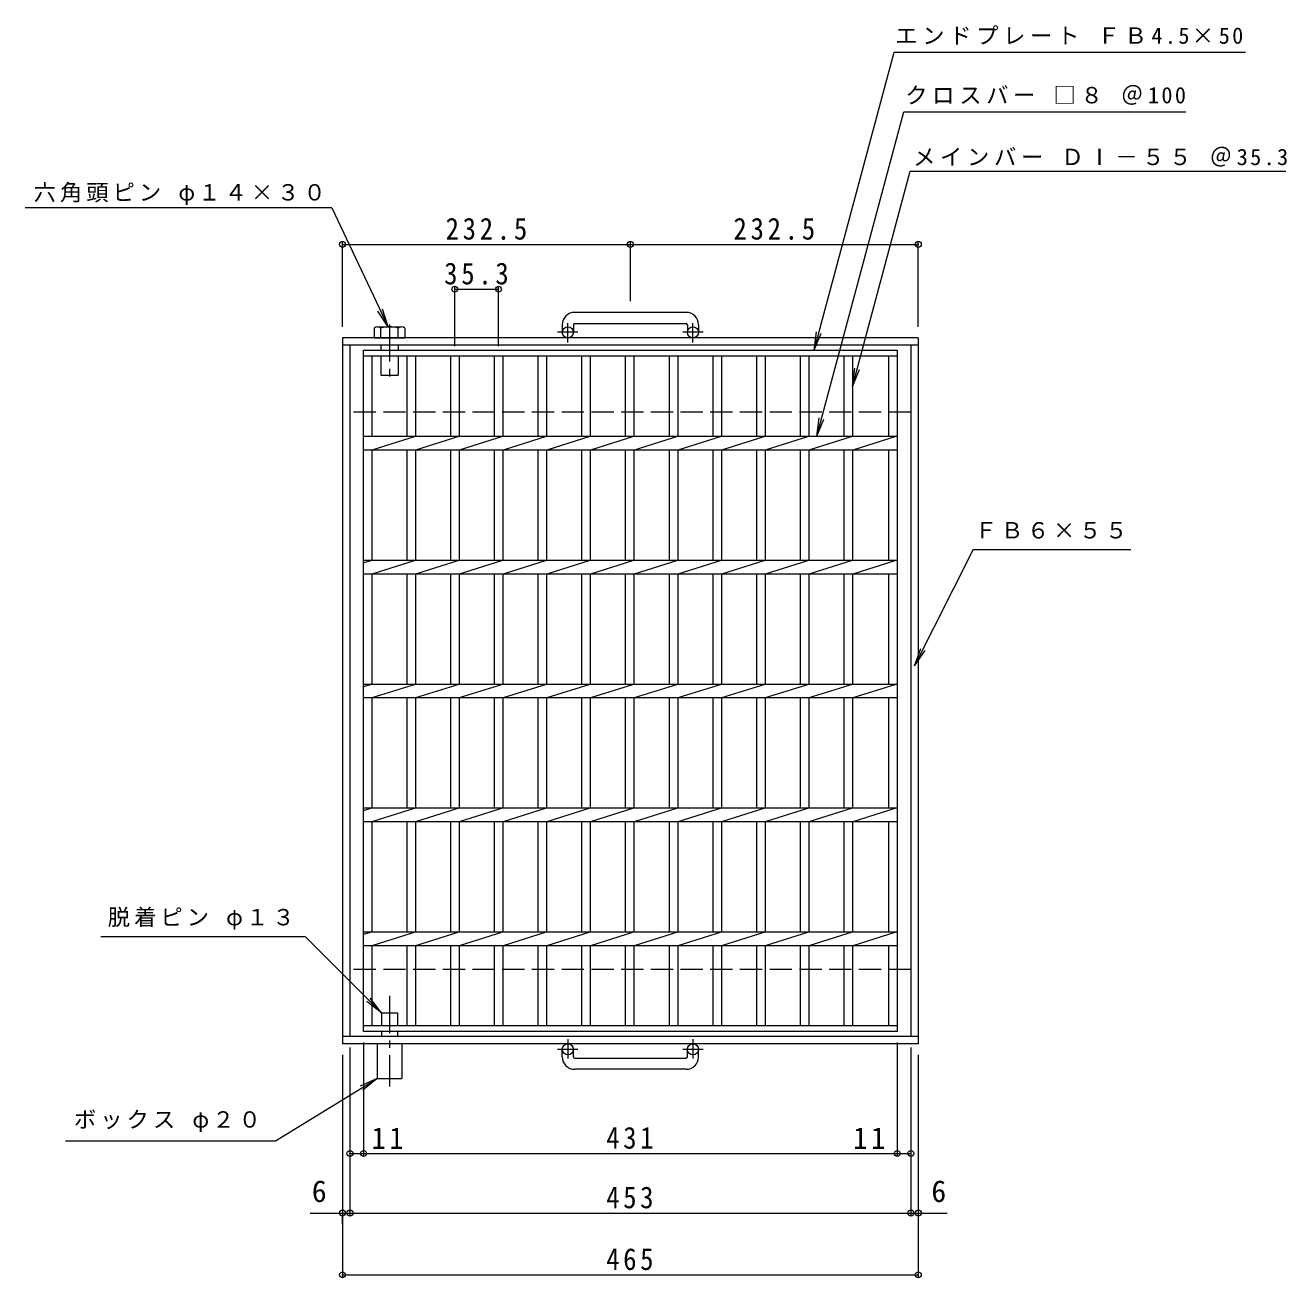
# Model space of a CAD drawing. Units: millimetres, scale not verified. Extents: x -865 to 876, y -823 to 804.
# Drawn here: x -865 to 154, y -207 to 804 of the extents above; entities that cross this region are included whole.
import ezdxf
from ezdxf.enums import TextEntityAlignment as Align

# ---------------------------------------------------------------- set-up
doc = ezdxf.new("R2010")
doc.units = ezdxf.units.MM
doc.header["$LTSCALE"] = 6
doc.header["$PDMODE"] = 32
doc.header["$PDSIZE"] = 4.8
doc.linetypes.add('CHAIN1', pattern=[8, 5, -1, 1, -1])
doc.linetypes.add('DASHED3', pattern=[4, 3, -1])
for name, color, linetype, lineweight in [('A-1_ピット', 2, 'Continuous', 9), ('A-2_蓋', 3, 'Continuous', 9), ('A-4_寸法', 7, 'Continuous', 9), ('A-5_仕様文', 7, 'Continuous', 9), ('A-9_ｸｯｼｮﾝ材', 4, 'Continuous', 9)]:
    doc.layers.add(name, color=color, linetype=linetype, lineweight=lineweight)
doc.styles.add('ＭＳ ゴシック', font='')
doc.styles.get('ＭＳ ゴシック').set_extended_font_data('MS Gothic')

msp = doc.modelspace()

# ---------------------------------------------------------------- linework, layer by layer
at = {"layer": 'A-1_ピット'}
for p, q in [((-331.338, 572.324), (-421.338, 572.324)), ((-431.338, 562.324), (-431.338, 556.224)), ((-422.338, 562.324), (-422.338, 556.224)), ((-421.338, 563.324), (-331.338, 563.324)), ((-330.338, 562.324), (-330.338, 556.224)), ((-321.338, 562.324), (-321.338, 556.224)), ((-143.838, 551.724), (-608.838, 551.724)), ((-608.838, 551.724), (-608.838, -18.276)), ((-143.838, 551.724), (-143.838, -18.276)), ((-143.838, 545.724), (-608.838, 545.724)), ((-602.838, 545.724), (-602.838, -12.276)), ((-149.838, 545.724), (-149.838, -12.276)), ((-143.838, -12.276), (-608.838, -12.276)), ((-143.838, -18.276), (-608.838, -18.276)), ((-431.338, -28.877), (-431.338, -22.776)), ((-422.338, -28.877), (-422.338, -22.776)), ((-421.338, -29.877), (-331.338, -29.877)), ((-330.338, -28.877), (-330.338, -22.776)), ((-321.338, -28.877), (-321.338, -22.776)), ((-331.338, -38.877), (-421.338, -38.877))]:
    msp.add_line(p, q, dxfattribs=at)
at = {"layer": 'A-1_ピット', "linetype": 'CHAIN1'}
for p, q in [((-426.838, 548.117), (-426.838, 563.714)), ((-325.838, 548.117), (-325.838, 563.714)), ((-418.675, 556.224), (-435.082, 556.224)), ((-317.675, 556.224), (-334.082, 556.224)), ((-426.838, -14.669), (-426.838, -30.266)), ((-325.838, -14.669), (-325.838, -30.266)), ((-418.675, -22.776), (-435.082, -22.776)), ((-317.675, -22.776), (-334.082, -22.776))]:
    msp.add_line(p, q, dxfattribs=at)
at = {"layer": 'A-1_ピット', "linetype": 'DASHED3'}
for p, q in [((-149.838, 491.724), (-602.838, 491.724)), ((-149.838, 41.724), (-602.838, 41.724))]:
    msp.add_line(p, q, dxfattribs=at)
at = {"layer": 'A-1_ピット'}
for centre in [(-426.838, 556.224), (-325.838, 556.224), (-426.838, -22.776), (-325.838, -22.776)]:
    msp.add_circle(centre, 4.5, dxfattribs=at)
for centre, radius, start, end in [((-421.338, 562.324), 10, 90, 180), ((-331.338, 562.324), 10, 0, 90), ((-421.338, 562.324), 1, 90, 180), ((-331.338, 562.324), 1, 0, 90), ((-421.338, -28.877), 10, 180, 270), ((-421.338, -28.877), 1, 180, 270), ((-331.338, -28.877), 10, 270, 0), ((-331.338, -28.877), 1, 270, 0)]:
    msp.add_arc(centre, radius, start, end, dxfattribs=at)
at = {"layer": 'A-2_蓋'}
for p, q in [((-591.838, -8.276), (-591.838, 541.724)), ((-591.838, 541.724), (-160.837, 541.724)), ((-160.837, 541.724), (-160.837, -8.276)), ((-591.838, 537.224), (-160.837, 537.224)), ((-584.837, 472.224), (-584.837, 537.224)), ((-556.937, 537.224), (-556.937, 472.224)), ((-549.937, 537.224), (-549.937, 472.224)), ((-521.637, 537.224), (-521.637, 472.224)), ((-514.637, 537.224), (-514.637, 472.224)), ((-486.337, 537.224), (-486.337, 472.224)), ((-479.337, 537.224), (-479.337, 472.224)), ((-451.037, 537.224), (-451.037, 472.224)), ((-444.037, 537.224), (-444.037, 472.224)), ((-415.737, 537.224), (-415.737, 472.224)), ((-408.737, 537.224), (-408.737, 472.224)), ((-380.437, 537.224), (-380.437, 472.224)), ((-373.437, 537.224), (-373.437, 472.224)), ((-345.137, 537.224), (-345.137, 472.224)), ((-338.137, 537.224), (-338.137, 472.224)), ((-309.837, 537.224), (-309.837, 472.224)), ((-302.837, 537.224), (-302.837, 472.224)), ((-274.536, 537.224), (-274.536, 472.224)), ((-267.536, 537.224), (-267.536, 472.224)), ((-239.236, 537.224), (-239.236, 472.224)), ((-232.236, 537.224), (-232.236, 472.224)), ((-203.936, 537.224), (-203.936, 472.224)), ((-196.936, 537.224), (-196.936, 472.224)), ((-167.837, 537.224), (-167.837, 472.224)), ((-591.838, 472.224), (-160.837, 472.224)), ((-584.837, 461.224), (-549.937, 472.224)), ((-549.537, 461.224), (-514.637, 472.224)), ((-514.237, 461.224), (-479.337, 472.224)), ((-478.937, 461.224), (-444.037, 472.224)), ((-443.637, 461.224), (-408.737, 472.224)), ((-408.337, 461.224), (-373.437, 472.224)), ((-373.037, 461.224), (-338.137, 472.224)), ((-337.737, 461.224), (-302.837, 472.224)), ((-302.437, 461.224), (-267.537, 472.224)), ((-267.136, 461.224), (-232.237, 472.224)), ((-231.836, 461.224), (-196.936, 472.224)), ((-196.536, 461.224), (-161.636, 472.224)), ((-591.838, 461.224), (-160.837, 461.224)), ((-584.837, 372.224), (-584.837, 461.224)), ((-556.937, 461.224), (-556.937, 372.224)), ((-549.937, 461.224), (-549.937, 372.224)), ((-521.637, 461.224), (-521.637, 372.224)), ((-514.637, 461.224), (-514.637, 372.224)), ((-486.337, 461.224), (-486.337, 372.224)), ((-479.337, 461.224), (-479.337, 372.224)), ((-451.037, 461.224), (-451.037, 372.224)), ((-444.037, 461.224), (-444.037, 372.224)), ((-415.737, 461.224), (-415.737, 372.224)), ((-408.737, 461.224), (-408.737, 372.224)), ((-380.437, 461.224), (-380.437, 372.224)), ((-373.437, 461.224), (-373.437, 372.224)), ((-345.137, 461.224), (-345.137, 372.224)), ((-338.137, 461.224), (-338.137, 372.224)), ((-309.837, 461.224), (-309.837, 372.224)), ((-302.837, 461.224), (-302.837, 372.224)), ((-274.536, 461.224), (-274.536, 372.224)), ((-267.536, 461.224), (-267.536, 372.224)), ((-239.236, 461.224), (-239.236, 372.224)), ((-232.236, 461.224), (-232.236, 372.224)), ((-203.936, 461.224), (-203.936, 372.224)), ((-196.936, 461.224), (-196.936, 372.224)), ((-167.837, 461.224), (-167.837, 372.224)), ((-591.838, 370.144), (-585.237, 372.224)), ((-591.838, 372.224), (-160.837, 372.224)), ((-584.837, 361.224), (-549.937, 372.224)), ((-549.537, 361.224), (-514.637, 372.224)), ((-514.237, 361.224), (-479.337, 372.224)), ((-478.937, 361.224), (-444.037, 372.224)), ((-443.637, 361.224), (-408.737, 372.224)), ((-408.337, 361.224), (-373.437, 372.224)), ((-373.037, 361.224), (-338.137, 372.224)), ((-337.737, 361.224), (-302.837, 372.224)), ((-302.437, 361.224), (-267.537, 372.224)), ((-267.136, 361.224), (-232.237, 372.224)), ((-231.836, 361.224), (-196.936, 372.224)), ((-196.536, 361.224), (-161.636, 372.224)), ((-591.838, 361.224), (-160.837, 361.224)), ((-584.837, 272.224), (-584.837, 361.224)), ((-556.937, 361.224), (-556.937, 272.224)), ((-549.937, 361.224), (-549.937, 272.224)), ((-521.637, 361.224), (-521.637, 272.224)), ((-514.637, 361.224), (-514.637, 272.224)), ((-486.337, 361.224), (-486.337, 272.224)), ((-479.337, 361.224), (-479.337, 272.224)), ((-451.037, 361.224), (-451.037, 272.224)), ((-444.037, 361.224), (-444.037, 272.224)), ((-415.737, 361.224), (-415.737, 272.224)), ((-408.737, 361.224), (-408.737, 272.224)), ((-380.437, 361.224), (-380.437, 272.224)), ((-373.437, 361.224), (-373.437, 272.224)), ((-345.137, 361.224), (-345.137, 272.224)), ((-338.137, 361.224), (-338.137, 272.224)), ((-309.837, 361.224), (-309.837, 272.224)), ((-302.837, 361.224), (-302.837, 272.224)), ((-274.536, 361.224), (-274.536, 272.224)), ((-267.536, 361.224), (-267.536, 272.224)), ((-239.236, 361.224), (-239.236, 272.224)), ((-232.236, 361.224), (-232.236, 272.224)), ((-203.936, 361.224), (-203.936, 272.224)), ((-196.936, 361.224), (-196.936, 272.224)), ((-167.837, 361.224), (-167.837, 272.224)), ((-591.838, 270.144), (-585.237, 272.224)), ((-591.838, 272.224), (-160.837, 272.224)), ((-584.837, 261.224), (-549.937, 272.224)), ((-549.537, 261.224), (-514.637, 272.224)), ((-514.237, 261.224), (-479.337, 272.224)), ((-478.937, 261.224), (-444.037, 272.224)), ((-443.637, 261.224), (-408.737, 272.224)), ((-408.337, 261.224), (-373.437, 272.224)), ((-373.037, 261.224), (-338.137, 272.224)), ((-337.737, 261.224), (-302.837, 272.224)), ((-302.437, 261.224), (-267.537, 272.224)), ((-267.136, 261.224), (-232.237, 272.224)), ((-231.836, 261.224), (-196.936, 272.224)), ((-196.536, 261.224), (-161.636, 272.224)), ((-591.838, 261.224), (-160.837, 261.224)), ((-584.837, 172.224), (-584.837, 261.224)), ((-556.937, 261.224), (-556.937, 172.224)), ((-549.937, 261.224), (-549.937, 172.224)), ((-521.637, 261.224), (-521.637, 172.224)), ((-514.637, 261.224), (-514.637, 172.224)), ((-486.337, 261.224), (-486.337, 172.224)), ((-479.337, 261.224), (-479.337, 172.224)), ((-451.037, 261.224), (-451.037, 172.224)), ((-444.037, 261.224), (-444.037, 172.224)), ((-415.737, 261.224), (-415.737, 172.224)), ((-408.737, 261.224), (-408.737, 172.224)), ((-380.437, 261.224), (-380.437, 172.224)), ((-373.437, 261.224), (-373.437, 172.224)), ((-345.137, 261.224), (-345.137, 172.224)), ((-338.137, 261.224), (-338.137, 172.224)), ((-309.837, 261.224), (-309.837, 172.224)), ((-302.837, 261.224), (-302.837, 172.224)), ((-274.536, 261.224), (-274.536, 172.224)), ((-267.536, 261.224), (-267.536, 172.224)), ((-239.236, 261.224), (-239.236, 172.224)), ((-232.236, 261.224), (-232.236, 172.224)), ((-203.936, 261.224), (-203.936, 172.224)), ((-196.936, 261.224), (-196.936, 172.224)), ((-167.837, 261.224), (-167.837, 172.224)), ((-591.838, 170.144), (-585.237, 172.224)), ((-591.838, 172.224), (-160.837, 172.224)), ((-584.837, 161.224), (-549.937, 172.224)), ((-549.537, 161.224), (-514.637, 172.224)), ((-514.237, 161.224), (-479.337, 172.224)), ((-478.937, 161.224), (-444.037, 172.224)), ((-443.637, 161.224), (-408.737, 172.224)), ((-408.337, 161.224), (-373.437, 172.224)), ((-373.037, 161.224), (-338.137, 172.224)), ((-337.737, 161.224), (-302.837, 172.224)), ((-302.437, 161.224), (-267.537, 172.224)), ((-267.136, 161.224), (-232.237, 172.224)), ((-231.836, 161.224), (-196.936, 172.224)), ((-196.536, 161.224), (-161.636, 172.224)), ((-591.838, 161.224), (-160.837, 161.224)), ((-584.837, 72.224), (-584.837, 161.224)), ((-556.937, 161.224), (-556.937, 72.224)), ((-549.937, 161.224), (-549.937, 72.224)), ((-521.637, 161.224), (-521.637, 72.224)), ((-514.637, 161.224), (-514.637, 72.224)), ((-486.337, 161.224), (-486.337, 72.224)), ((-479.337, 161.224), (-479.337, 72.224)), ((-451.037, 161.224), (-451.037, 72.224)), ((-444.037, 161.224), (-444.037, 72.224)), ((-415.737, 161.224), (-415.737, 72.224)), ((-408.737, 161.224), (-408.737, 72.224)), ((-380.437, 161.224), (-380.437, 72.224)), ((-373.437, 161.224), (-373.437, 72.224)), ((-345.137, 161.224), (-345.137, 72.224)), ((-338.137, 161.224), (-338.137, 72.224)), ((-309.837, 161.224), (-309.837, 72.224)), ((-302.837, 161.224), (-302.837, 72.224)), ((-274.536, 161.224), (-274.536, 72.224)), ((-267.536, 161.224), (-267.536, 72.224)), ((-239.236, 161.224), (-239.236, 72.224)), ((-232.236, 161.224), (-232.236, 72.224)), ((-203.936, 161.224), (-203.936, 72.224)), ((-196.936, 161.224), (-196.936, 72.224)), ((-167.837, 161.224), (-167.837, 72.224)), ((-591.838, 70.144), (-585.237, 72.224)), ((-591.838, 72.224), (-160.837, 72.224)), ((-584.837, 61.224), (-549.937, 72.224)), ((-549.537, 61.224), (-514.637, 72.224)), ((-514.237, 61.224), (-479.337, 72.224)), ((-478.937, 61.224), (-444.037, 72.224)), ((-443.637, 61.224), (-408.737, 72.224)), ((-408.337, 61.224), (-373.437, 72.224)), ((-373.037, 61.224), (-338.137, 72.224)), ((-337.737, 61.224), (-302.837, 72.224)), ((-302.437, 61.224), (-267.537, 72.224)), ((-267.136, 61.224), (-232.237, 72.224)), ((-231.836, 61.224), (-196.936, 72.224)), ((-196.536, 61.224), (-161.636, 72.224)), ((-591.838, 61.224), (-160.837, 61.224)), ((-584.837, -3.776), (-584.837, 61.224)), ((-556.937, 61.224), (-556.937, -3.776)), ((-549.937, 61.224), (-549.937, -3.776)), ((-521.637, 61.224), (-521.637, -3.776)), ((-514.637, 61.224), (-514.637, -3.776)), ((-486.337, 61.224), (-486.337, -3.776)), ((-479.337, 61.224), (-479.337, -3.776)), ((-451.037, 61.224), (-451.037, -3.776)), ((-444.037, 61.224), (-444.037, -3.776)), ((-415.737, 61.224), (-415.737, -3.776)), ((-408.737, 61.224), (-408.737, -3.776)), ((-380.437, 61.224), (-380.437, -3.776)), ((-373.437, 61.224), (-373.437, -3.776)), ((-345.137, 61.224), (-345.137, -3.776)), ((-338.137, 61.224), (-338.137, -3.776)), ((-309.837, 61.224), (-309.837, -3.776)), ((-302.837, 61.224), (-302.837, -3.776)), ((-274.536, 61.224), (-274.536, -3.776)), ((-267.536, 61.224), (-267.536, -3.776)), ((-239.236, 61.224), (-239.236, -3.776)), ((-232.236, 61.224), (-232.236, -3.776)), ((-203.936, 61.224), (-203.936, -3.776)), ((-196.936, 61.224), (-196.936, -3.776)), ((-167.837, 61.224), (-167.837, -3.776)), ((-160.837, -3.776), (-591.838, -3.776)), ((-160.837, -8.276), (-591.838, -8.276))]:
    msp.add_line(p, q, dxfattribs=at)
at = {"layer": 'A-4_寸法'}
for p, q in [((-608.838, 560.724), (-608.838, 629.004)), ((-608.838, 627.205), (-376.338, 627.205)), ((-376.338, 581.324), (-376.338, 629.004)), ((-376.338, 627.205), (-143.838, 627.205)), ((-143.838, 560.724), (-143.838, 629.004)), ((-518.137, 545.042), (-518.137, 592.842)), ((-518.137, 591.042), (-482.837, 591.042)), ((-482.837, 545.042), (-482.837, 592.842)), ((-591.838, -17.276), (-591.838, -108.627)), ((-160.838, -17.276), (-160.838, -108.627)), ((-608.838, -27.276), (-608.838, -206.591)), ((-602.838, -21.276), (-602.838, -156.749)), ((-149.838, -21.276), (-149.838, -156.749)), ((-143.838, -27.276), (-143.838, -206.591)), ((-602.838, -106.827), (-591.838, -106.827)), ((-591.838, -106.827), (-160.838, -106.827)), ((-160.838, -106.827), (-149.838, -106.827)), ((-635.001, -154.949), (-602.838, -154.949)), ((-608.837, -163.949), (-608.837, -156.749)), ((-602.838, -154.949), (-149.838, -154.949)), ((-149.838, -154.949), (-120.463, -154.949)), ((-608.838, -204.791), (-143.838, -204.791))]:
    msp.add_line(p, q, dxfattribs=at)
for p in [(-608.838, 627.205), (-376.338, 627.205), (-143.838, 627.205), (-518.137, 591.042), (-482.837, 591.042), (-602.838, -106.827), (-591.838, -106.827), (-160.838, -106.827), (-149.838, -106.827), (-608.837, -154.949), (-602.838, -154.949), (-149.838, -154.949), (-143.838, -154.949), (-608.838, -204.791), (-143.838, -204.791)]:
    msp.add_point(p, dxfattribs=at)
at = {"layer": 'A-5_仕様文'}
for p, q in [((-196.936, 512.465), (-150.355, 686.306)), ((-150.355, 686.306), (153.037, 686.306)), ((-617.441, 656.707), (-865.065, 656.707)), ((-572.048, 560.685), (-576.634, 574.966)), ((-227.888, 541.724), (-225.93, 556.596)), ((-227.888, 541.724), (-222.147, 555.582)), ((-196.938, 512.447), (-194.98, 527.318)), ((-196.938, 512.447), (-191.198, 526.305)), ((-225.742, 472.224), (-223.784, 487.096)), ((-225.742, 472.224), (-220.002, 486.082)), ((-99.41, 380.857), (27.911, 380.857)), ((-146.819, 286.854), (-138.374, 299.251)), ((-638.837, 68.224), (-803.91, 68.224)), ((-577.338, 6.724), (-638.837, 68.224)), ((-577.338, 6.724), (-589.238, 15.855)), ((-577.338, 6.724), (-586.469, 18.624)), ((-662.914, -96.595), (-580.838, -46.275)), ((-580.838, -46.275), (-594.539, -52.379)), ((-580.838, -46.275), (-592.493, -55.718)), ((-832.563, -96.595), (-662.914, -96.595))]:
    msp.add_line(p, q, dxfattribs=at)
for points in [[(-227.888, 541.724), (-163.424, 782.306), (120.422, 782.306)], [(-225.742, 472.224), (-155.517, 734.306), (72.127, 734.306)], [(-617.441, 656.707), (-572.048, 560.685), (-580.174, 573.293)], [(-99.41, 380.857), (-146.819, 286.854), (-141.87, 301.014)]]:
    msp.add_lwpolyline(points, dxfattribs=at)
at = {"layer": 'A-9_ｸｯｼｮﾝ材'}
for p, q in [((-580.557, 560.685), (-561.118, 560.685)), ((-577.837, 551.724), (-577.837, 559.644)), ((-563.837, 551.724), (-563.837, 559.644)), ((-558.399, 559.644), (-558.399, 551.724)), ((-577.837, 545.724), (-577.837, 541.724)), ((-563.837, 545.724), (-563.837, 541.724)), ((-577.837, 537.224), (-577.837, 521.724)), ((-563.837, 537.224), (-563.837, 521.724)), ((-577.837, 521.724), (-563.837, 521.724)), ((-577.338, 6.724), (-564.338, 6.724)), ((-577.338, 6.724), (-577.338, -3.775)), ((-564.338, 6.724), (-564.338, -3.775)), ((-577.338, -8.275), (-577.338, -12.275)), ((-564.338, -8.275), (-564.338, -12.275)), ((-560.837, -18.275), (-560.837, -46.275))]:
    msp.add_line(p, q, dxfattribs=at)
at = {"layer": 'A-9_ｸｯｼｮﾝ材', "linetype": 'CHAIN1'}
for p, q in [((-570.837, 562.619), (-570.837, 516.263)), ((-570.837, 20.428), (-570.837, -52.767))]:
    msp.add_line(p, q, dxfattribs=at)
at = {"layer": 'A-9_ｸｯｼｮﾝ材'}
for points in [[(-583.276, 559.644), (-583.276, 551.724), (-558.399, 551.724)], [(-580.838, -18.275), (-580.838, -46.275), (-560.837, -46.275)]]:
    msp.add_lwpolyline(points, dxfattribs=at)
for centre, radius, start, end in [((-580.557, 556.611), 4.074, 48.12389, 131.8763), ((-570.837, 536.618), 24.066, 73.09029, 106.90971), ((-561.118, 556.611), 4.074, 48.1237, 131.87611)]:
    msp.add_arc(centre, radius, start, end, dxfattribs=at)

# ---------------------------------------------------------------- texts
at = {"layer": 'A-4_寸法', "color": 2, "style": 'ＭＳ ゴシック'}
for p in [(-633.614, -151.349), (-133.256, -151.349)]:
    msp.add_text('6', height=17.6, dxfattribs=at).set_placement(p, align=Align.BOTTOM_LEFT)
at = {"layer": 'A-4_寸法', "color": 2, "char_height": 17.6, "attachment_point": 7, "style": 'ＭＳ ゴシック'}
for s, insert in [('\\T1.28;\\W0.9;232.5', (-525.588, 630.804)), ('\\T1.28;\\W0.9;232.5', (-293.088, 630.804)), ('\\T1.28;\\W0.9;35.3', (-526.737, 594.642)), ('\\T1.27;\\W0.95;11', (-585.432, -103.227)), ('\\T1.27;\\W0.9;431', (-395.838, -103.227)), ('\\T1.27;\\W0.95;11', (-196.378, -103.227)), ('\\T1.27;\\W0.9;453', (-395.838, -151.349)), ('\\T1.27;\\W0.9;465', (-395.838, -201.191))]:
    msp.add_mtext(s, dxfattribs=dict(at, insert=insert))
at = {"layer": 'A-5_仕様文', "char_height": 13.2, "attachment_point": 7, "style": 'ＭＳ ゴシック'}
for s, insert in [('\\T1.21;エンドプレート\\~ＦＢ4.5×50', (-162.472, 788.422)), ('\\T1.21;クロスバー\\~□８\\~＠100', (-154.385, 739.847)), ('\\T1.21;メインバー\\~ＤⅠ－５５\\~＠35.3', (-148.067, 689.983)), ('\\T1.18;六角頭ピン\\~φ１４×３０', (-858.268, 659.04)), ('\\T1.17;ＦＢ６×５５', (-98.208, 389.541)), ('\\T1.18;脱着ピン\\~φ１３', (-798.425, 73.777)), ('\\T1.18;ボックス\\~φ２０', (-825.72, -89.578))]:
    msp.add_mtext(s, dxfattribs=dict(at, insert=insert))

doc.saveas('drawing.dxf')
